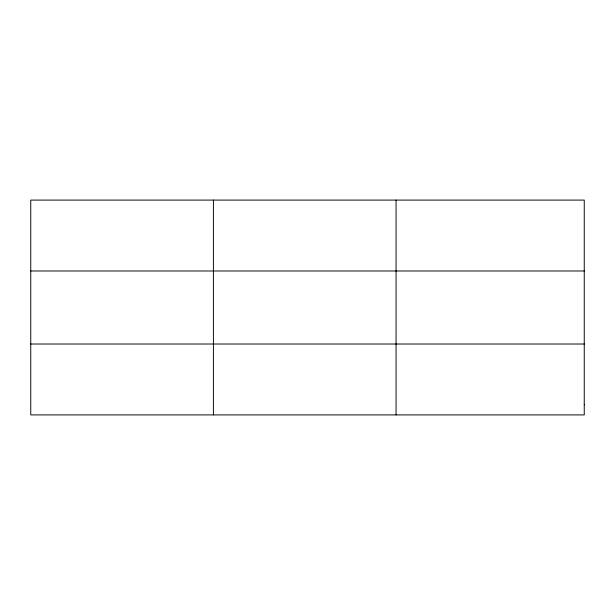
<?xml version="1.0" encoding="UTF-8"?>
<svg xmlns="http://www.w3.org/2000/svg" width="615" height="615" viewBox="0 0 615 615"><rect width="100%" height="100%" fill="white"/><g stroke="black" fill="none" stroke-linecap="round" stroke-linejoin="round"><path stroke-width="0.92" d="M213.405 414.91L213.405 200.09M396.06 414.91L396.06 200.09M30.75 270.984L584.25 270.984M30.75 344.016L584.25 344.016M584.25 404.778L584.25 414.91L30.75 414.91L30.75 200.09L584.25 200.09L584.25 404.778"/></g></svg>
